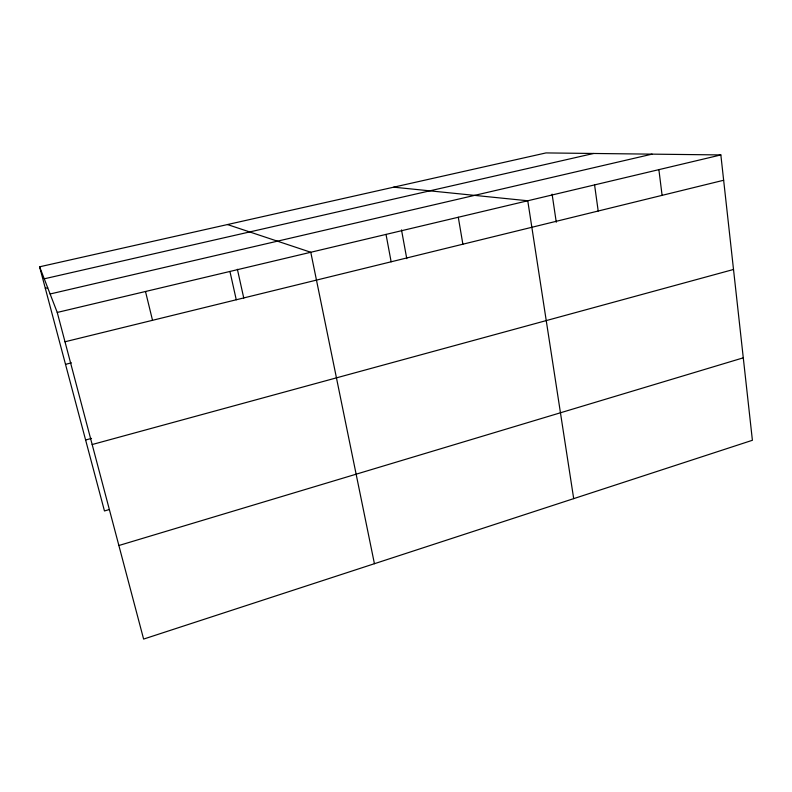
<?xml version="1.0" encoding="UTF-8"?>
<svg xmlns="http://www.w3.org/2000/svg" width="792" height="792" viewBox="0 0 792 792"><rect width="100%" height="100%" fill="white"/><g stroke="black" fill="none" stroke-linecap="round" stroke-linejoin="round"><path stroke-width="1.19" d="M118.879 545.51L743.282 357.826M109.187 509.583L104.465 510.959L39.6 266.805L545.975 152.925L720.849 154.935L752.4 440.283L143.619 639.075L57.242 312.444L39.6 266.805M92.179 444.53L733.511 269.478M85.615 439.996L91.526 438.392M65.518 364.34L71.438 362.845M65.003 341.768L723.65 180.259M57.242 312.444L720.849 154.935M50.104 293.981L652.063 154.143M45.312 288.318L47.698 287.773M44.243 278.814L593.594 153.47M393.673 187.179L527.759 200.762L573.695 498.643M227.482 224.552L310.781 252.262L374.428 563.706M145.5 291.496L152.519 320.305M229.937 271.448L236.263 299.772M237.382 269.26L243.768 298.069M386.021 234.402L391.139 261.796M401.504 229.908L406.771 258.657M458.291 217.246L462.875 244.203M552.103 194.159L556.271 222.215M594.574 184.902L598.198 211.019M658.885 169.636L662.092 195.357"/></g></svg>
